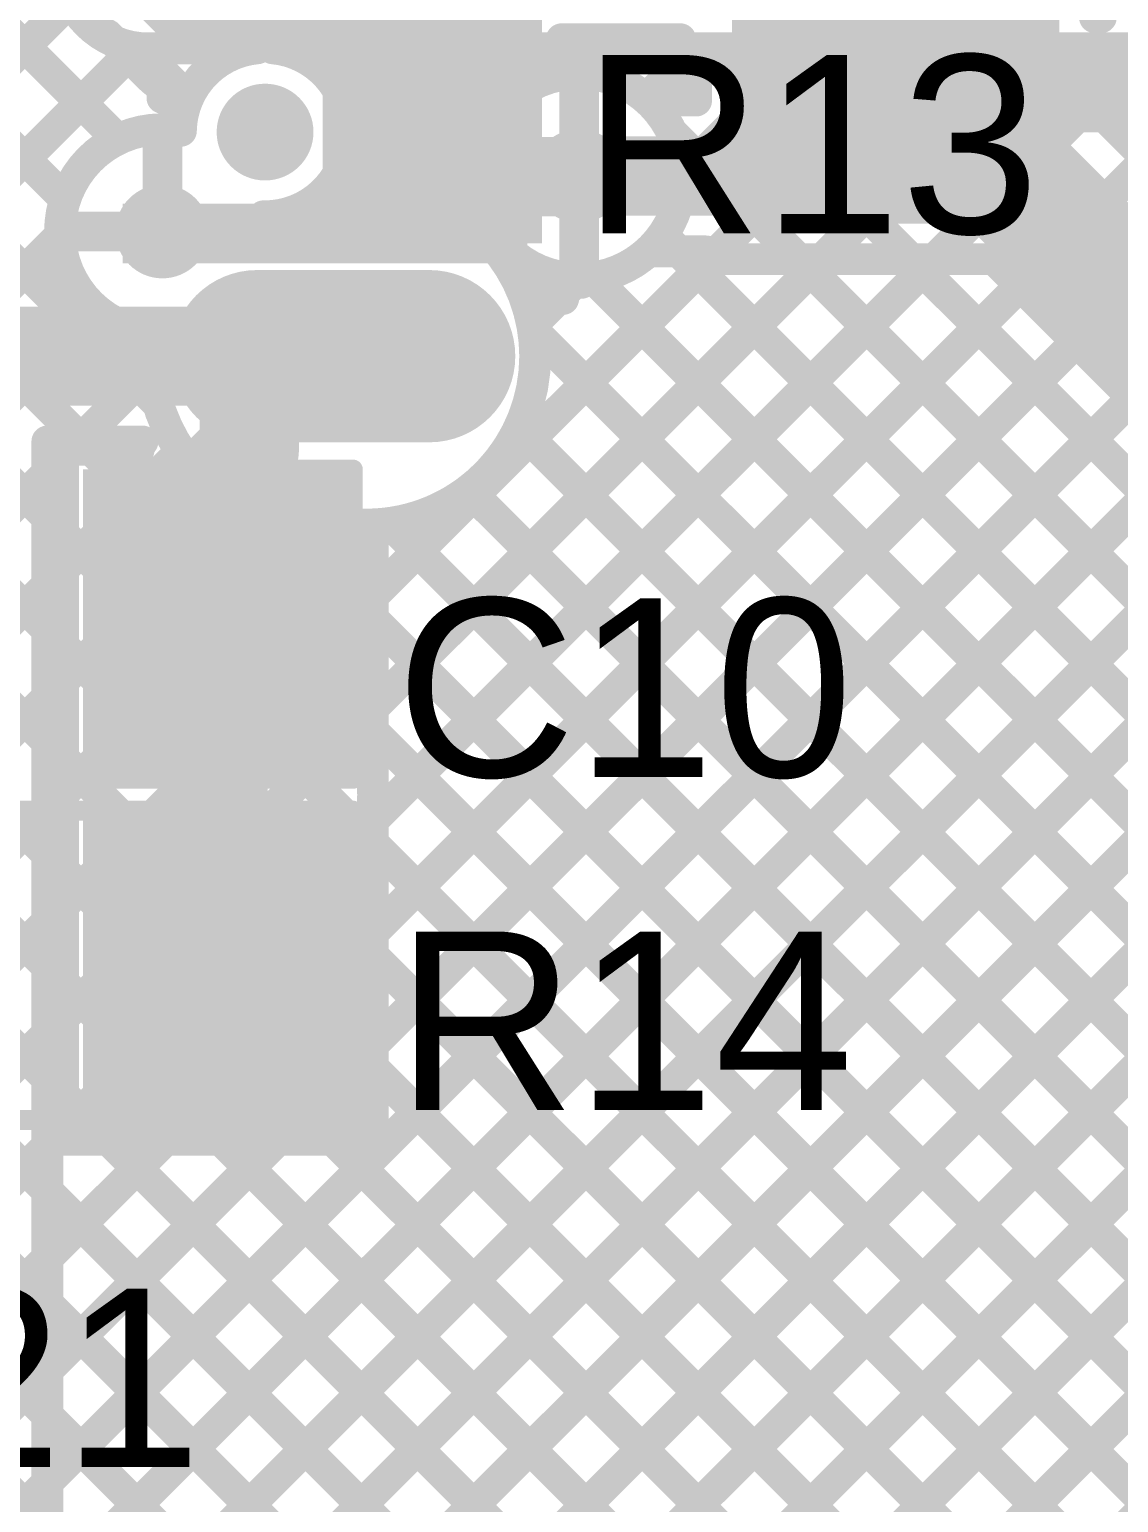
# Model space of a CAD drawing. Header units: millimetres. Extents: x -0.08 to 7.12, y -0.08 to 3.98.
# Drawn here: x 0.0545 to 0.3289, y 1.6025 to 1.9739 of the extents above; entities that cross this region are included whole.
import ezdxf

# ---------------------------------------------------------------- set-up
doc = ezdxf.new("R2010")
doc.units = ezdxf.units.MM
doc.header["$MEASUREMENT"] = 0
for name, color, linetype in [('BottomLayer', 5, 'Continuous'), ('BottomSolder', 6, 'Continuous'), ('MultiLayer', 9, 'Continuous'), ('PadHoleLayer', 156, 'Continuous'), ('TopLayer', 1, 'Continuous'), ('TopOverlay', 2, 'Continuous'), ('TopPaste', 8, 'Continuous'), ('TopSolder', 216, 'Continuous'), ('ViaHoleLayer', 16, 'Continuous')]:
    doc.layers.add(name, color=color, linetype=linetype)
doc.styles.add('Arial', font='', dxfattribs={"height": 0.2})
doc.styles.get('Arial').set_extended_font_data('Arial')

# ---------------------------------------------------------------- blocks, each defined once
blk = doc.blocks.new('R___1206_4')
at = {"layer": 'TopLayer'}
for points in [[(-0.08, 0.035), (-0.02, 0.035), (-0.02, -0.035), (-0.08, -0.035)], [(0.02, 0.035), (0.08, 0.035), (0.08, -0.035), (0.02, -0.035)]]:
    blk.add_hatch(color=1, dxfattribs=at).paths.add_polyline_path(points)
at = {"layer": 'TopPaste'}
for points in [[(-0.08, 0.035), (-0.02, 0.035), (-0.02, -0.035), (-0.08, -0.035)], [(0.02, 0.035), (0.08, 0.035), (0.08, -0.035), (0.02, -0.035)]]:
    blk.add_hatch(color=8, dxfattribs=at).paths.add_polyline_path(points)
at = {"layer": 'TopSolder'}
for points in [[(-0.084, 0.039), (-0.016, 0.039), (-0.016, -0.039), (-0.084, -0.039)], [(0.016, 0.039), (0.084, 0.039), (0.084, -0.039), (0.016, -0.039)]]:
    blk.add_hatch(color=216, dxfattribs=at).paths.add_polyline_path(points)
at = {"layer": 'TopOverlay', "const_width": 0.005}
for points in [[(-0.084, -0.039), (-0.084, 0.039)], [(-0.084, 0.039), (0.084, 0.039)], [(0.084, -0.039), (0.084, 0.039)], [(-0.084, -0.039), (0.084, -0.039)]]:
    blk.add_lwpolyline(points, dxfattribs=at)
at = {"layer": 'TopOverlay', "const_width": 0.0025}
for points in [[(-0.08525, 0.039, 1), (-0.08275, 0.039, 1)], [(-0.08525, 0.039, 1), (-0.08275, 0.039, 1)], [(0.08275, 0.039, 1), (0.08525, 0.039, 1)], [(0.08275, 0.039, 1), (0.08525, 0.039, 1)], [(-0.08525, -0.039, 1), (-0.08275, -0.039, 1)], [(-0.08525, -0.039, 1), (-0.08275, -0.039, 1)], [(0.08275, -0.039, 1), (0.08525, -0.039, 1)], [(0.08275, -0.039, 1), (0.08525, -0.039, 1)]]:
    blk.add_lwpolyline(points, format="xyb", close=True, dxfattribs=at)
blk = doc.blocks.new('TYPE_C_31_M_12__19')
at = {"layer": 'BottomLayer'}
h = blk.add_hatch(color=5, dxfattribs=at)
edge = h.paths.add_edge_path()
edge.add_arc((0.29626, -0.04409), 0.01772, 180, 360)
edge.add_line((0.31398, -0.04409), (0.31398, -0.00079))
edge.add_arc((0.29626, -0.00079), 0.01772, 0, 180)
edge.add_line((0.27854, -0.00079), (0.27854, -0.04409))
at = {"layer": 'BottomSolder'}
h = blk.add_hatch(color=6, dxfattribs=at)
edge = h.paths.add_edge_path()
edge.add_arc((0.29626, -0.04409), 0.02172, 180, 360)
edge.add_line((0.31798, -0.04409), (0.31798, -0.00079))
edge.add_arc((0.29626, -0.00079), 0.02172, 0, 180)
edge.add_line((0.27454, -0.00079), (0.27454, -0.04409))
h = blk.add_hatch(color=6, dxfattribs=at)
edge = h.paths.add_edge_path()
edge.add_arc((0.23976, -0.04213), 0.004, 0, 360)
at = {"layer": 'MultiLayer'}
h = blk.add_hatch(color=9, dxfattribs=at)
edge = h.paths.add_edge_path()
edge.add_arc((0.29626, -0.04409), 0.01772, 180, 360)
edge.add_line((0.31398, -0.04409), (0.31398, -0.00079))
edge.add_arc((0.29626, -0.00079), 0.01772, 0, 180)
edge.add_line((0.27854, -0.00079), (0.27854, -0.04409))
at = {"layer": 'PadHoleLayer'}
h = blk.add_hatch(color=156, dxfattribs=at)
edge = h.paths.add_edge_path()
edge.add_arc((0.29626, -0.04409), 0.01181, 180, 360)
edge.add_line((0.30807, -0.04409), (0.30807, -0.00079))
edge.add_arc((0.29626, -0.00079), 0.01181, 0, 180)
edge.add_line((0.28445, -0.00079), (0.28445, -0.04409))
h = blk.add_hatch(color=156, dxfattribs=at)
edge = h.paths.add_edge_path()
edge.add_arc((0.23976, -0.04213), 0.0122, 0, 360)
at = {"layer": 'TopLayer'}
for points in [[(0.23228, -0.02362), (0.20866, -0.02362), (0.20866, 0.02362), (0.23228, 0.02362)], [(0.24016, 0.02362), (0.26378, 0.02362), (0.26378, -0.02362), (0.24016, -0.02362)]]:
    blk.add_hatch(color=1, dxfattribs=at).paths.add_polyline_path(points)
h = blk.add_hatch(color=1, dxfattribs=at)
edge = h.paths.add_edge_path()
edge.add_arc((0.29626, -0.04409), 0.01772, 180, 360)
edge.add_line((0.31398, -0.04409), (0.31398, -0.00079))
edge.add_arc((0.29626, -0.00079), 0.01772, 0, 180)
edge.add_line((0.27854, -0.00079), (0.27854, -0.04409))
at = {"layer": 'TopPaste'}
for points in [[(0.23228, -0.02362), (0.20866, -0.02362), (0.20866, 0.02362), (0.23228, 0.02362)], [(0.24016, 0.02362), (0.26378, 0.02362), (0.26378, -0.02362), (0.24016, -0.02362)]]:
    blk.add_hatch(color=8, dxfattribs=at).paths.add_polyline_path(points)
at = {"layer": 'TopSolder'}
for points in [[(0.23628, -0.02762), (0.20466, -0.02762), (0.20466, 0.02762), (0.23628, 0.02762)], [(0.23616, 0.02762), (0.26778, 0.02762), (0.26778, -0.02762), (0.23616, -0.02762)]]:
    blk.add_hatch(color=216, dxfattribs=at).paths.add_polyline_path(points)
h = blk.add_hatch(color=216, dxfattribs=at)
edge = h.paths.add_edge_path()
edge.add_arc((0.29626, -0.04409), 0.02172, 180, 360)
edge.add_line((0.31798, -0.04409), (0.31798, -0.00079))
edge.add_arc((0.29626, -0.00079), 0.02172, 0, 180)
edge.add_line((0.27454, -0.00079), (0.27454, -0.04409))
h = blk.add_hatch(color=216, dxfattribs=at)
edge = h.paths.add_edge_path()
edge.add_arc((0.23976, -0.04213), 0.004, 0, 360)
at = {"layer": 'TopOverlay', "const_width": 0.005}
blk.add_lwpolyline([(0.30097, -0.14), (0.30097, -0.076)], dxfattribs=at)
at = {"layer": 'TopOverlay', "const_width": 0.0025}
blk.add_lwpolyline([(0.29972, -0.076, 1), (0.30222, -0.076, 1)], format="xyb", close=True, dxfattribs=at)
blk = doc.blocks.new('C___1206_91')
at = {"layer": 'TopLayer'}
for points in [[(-0.08, 0.035), (-0.02, 0.035), (-0.02, -0.035), (-0.08, -0.035)], [(0.02, 0.035), (0.08, 0.035), (0.08, -0.035), (0.02, -0.035)]]:
    blk.add_hatch(color=1, dxfattribs=at).paths.add_polyline_path(points)
at = {"layer": 'TopPaste'}
for points in [[(-0.08, 0.035), (-0.02, 0.035), (-0.02, -0.035), (-0.08, -0.035)], [(0.02, 0.035), (0.08, 0.035), (0.08, -0.035), (0.02, -0.035)]]:
    blk.add_hatch(color=8, dxfattribs=at).paths.add_polyline_path(points)
at = {"layer": 'TopSolder'}
for points in [[(-0.084, 0.039), (-0.016, 0.039), (-0.016, -0.039), (-0.084, -0.039)], [(0.016, 0.039), (0.084, 0.039), (0.084, -0.039), (0.016, -0.039)]]:
    blk.add_hatch(color=216, dxfattribs=at).paths.add_polyline_path(points)
at = {"layer": 'TopOverlay', "const_width": 0.005}
for points in [[(-0.084, 0.039), (-0.084, -0.039)], [(-0.024, 0.039), (-0.084, 0.039)], [(0.084, 0.039), (0.024, 0.039)], [(0.084, 0.039), (0.084, -0.039)], [(-0.024, -0.039), (-0.084, -0.039)], [(0.084, -0.039), (0.024, -0.039)]]:
    blk.add_lwpolyline(points, dxfattribs=at)
at = {"layer": 'TopOverlay', "const_width": 0.0025}
for points in [[(-0.08525, 0.039, 1), (-0.08275, 0.039, 1)], [(-0.08525, 0.039, 1), (-0.08275, 0.039, 1)], [(-0.02525, 0.039, 1), (-0.02275, 0.039, 1)], [(0.02275, 0.039, 1), (0.02525, 0.039, 1)], [(0.08275, 0.039, 1), (0.08525, 0.039, 1)], [(0.08275, 0.039, 1), (0.08525, 0.039, 1)], [(-0.08525, -0.039, 1), (-0.08275, -0.039, 1)], [(-0.08525, -0.039, 1), (-0.08275, -0.039, 1)], [(-0.02525, -0.039, 1), (-0.02275, -0.039, 1)], [(0.02275, -0.039, 1), (0.02525, -0.039, 1)], [(0.08275, -0.039, 1), (0.08525, -0.039, 1)], [(0.08275, -0.039, 1), (0.08525, -0.039, 1)]]:
    blk.add_lwpolyline(points, format="xyb", close=True, dxfattribs=at)

msp = doc.modelspace()

# ---------------------------------------------------------------- hatches: boundary and pattern name
at = {"layer": 'BottomLayer'}
h = msp.add_hatch(color=5, dxfattribs=at)
edge = h.paths.add_edge_path()
edge.add_arc((0.193, 1.937), 0.01181, 0, 360)
h = msp.add_hatch(color=5, dxfattribs=at)
edge = h.paths.add_edge_path()
edge.add_arc((0.088, 1.923), 0.01181, 0, 360)
at = {"layer": 'TopLayer'}
for points in [[(0.234, 1.925), (0.314, 1.925), (0.314, 2.096), (0.234, 2.096)], [(0.097, 1.96569), (0.179, 1.96569), (0.179, 1.98069), (0.097, 1.98069)], [(0.078, 1.915), (0.18, 1.915), (0.18, 1.93), (0.078, 1.93)]]:
    msp.add_hatch(color=1, dxfattribs=at).paths.add_polyline_path(points)
h = msp.add_hatch(color=1, dxfattribs=at)
edge = h.paths.add_edge_path()
edge.add_arc((0.193, 1.937), 0.01181, 0, 360)
h = msp.add_hatch(color=1, dxfattribs=at)
edge = h.paths.add_edge_path()
edge.add_arc((0.088, 1.923), 0.01181, 0, 360)
at = {"layer": 'ViaHoleLayer'}
h = msp.add_hatch(color=16, dxfattribs=at)
edge = h.paths.add_edge_path()
edge.add_arc((0.193, 1.937), 0.00591, 0, 360)
h = msp.add_hatch(color=16, dxfattribs=at)
edge = h.paths.add_edge_path()
edge.add_arc((0.088, 1.923), 0.00591, 0, 360)

# ---------------------------------------------------------------- linework, layer by layer
at = {"layer": 'BottomLayer'}
for points, const_width in [([(-0.022, 1.58318), (0.52486, 2.13004)], 0.008), ([(-0.022, 1.55489), (0.52486, 2.10175)], 0.008), ([(-0.022, 1.52661), (0.52486, 2.07347)], 0.008), ([(-0.022, 1.49833), (0.53017, 2.05049)], 0.008), ([(-0.022, 2.04495), (0.07673, 1.94622)], 0.008), ([(-0.022, 1.47004), (0.54428, 2.03632)], 0.008), ([(-0.022, 1.44176), (0.55842, 2.02218)], 0.008), ([(-0.022, 1.44176), (0.55842, 2.02218)], 0.008), ([(-0.022, 2.01667), (0.06351, 1.93116)], 0.008), ([(-0.00047, 1.435), (0.57256, 2.00803)], 0.008), ([(0.02781, 1.435), (0.5867, 1.99389)], 0.008), ([(-0.022, 1.98838), (0.08696, 1.87942)], 0.008), ([(0.00093, 1.91724), (0.06498, 1.98129)], 0.008), ([(-0.022, 1.61146), (0.33579, 1.96925)], 0.008), ([(-0.022, 1.66803), (0.27915, 1.96918)], 0.008), ([(-0.022, 1.63975), (0.30743, 1.96918)], 0.008), ([(0.01074, 1.89876), (0.08136, 1.96938)], 0.008), ([(0.08192, 1.96931), (0.09452, 1.95672)], 0.008), ([(0.08432, 1.96918), (0.11195, 1.96918)], 0.008), ([(0.1158, 1.96918), (0.33407, 1.96918)], 0.008), ([(0.13017, 1.96163), (0.13773, 1.96918)], 0.008), ([(0.13086, 1.93403), (0.16601, 1.96918)], 0.008), ([(0.13862, 1.96918), (0.16741, 1.94039)], 0.008), ([(0.16691, 1.96918), (0.17805, 1.95804)], 0.008), ([(0.18729, 1.96217), (0.1943, 1.96918)], 0.008), ([(0.19519, 1.96918), (0.20404, 1.96033)], 0.008), ([(0.2099, 1.9565), (0.22258, 1.96918)], 0.008), ([(0.21881, 1.93713), (0.25086, 1.96918)], 0.008), ([(0.22348, 1.96918), (0.58803, 1.60462)], 0.008), ([(0.25176, 1.96918), (0.58803, 1.63291)], 0.008), ([(0.28004, 1.96918), (0.58803, 1.66119)], 0.008), ([(0.30833, 1.96918), (0.58803, 1.68948)], 0.008), ([(0.0561, 1.435), (0.58803, 1.96694)], 0.008), ([(-0.022, 1.9601), (0.5031, 1.435)], 0.008), ([(0.193, 1.937), (0.193, 1.95881)], 0.01), ([(0.08905, 1.94879), (0.09325, 1.95299)], 0.008), ([(0.21633, 1.94804), (0.58803, 1.57634)], 0.008), ([(0.088, 1.923), (0.088, 1.94481)], 0.01), ([(0.13481, 1.94471), (0.14599, 1.93353)], 0.008), ([(0.15586, 1.93074), (0.16783, 1.94271)], 0.008), ([(0.08438, 1.435), (0.58803, 1.93865)], 0.008), ([(0.17119, 1.937), (0.193, 1.937)], 0.01), ([(0.193, 1.937), (0.21481, 1.937)], 0.01), ([(0.193, 1.91519), (0.193, 1.937)], 0.01), ([(0.12977, 1.93403), (0.13946, 1.93403)], 0.008), ([(0.06619, 1.923), (0.088, 1.923)], 0.01), ([(0.088, 1.923), (0.10981, 1.923)], 0.01), ([(-0.022, 1.83774), (0.06221, 1.92195)], 0.008), ([(0.21404, 1.92205), (0.58803, 1.54806)], 0.008), ([(0.11266, 1.435), (0.58803, 1.91037)], 0.008), ([(0.18118, 1.8995), (0.19287, 1.91119)], 0.008), ([(0.19639, 1.91141), (0.58803, 1.51977)], 0.008), ([(-0.022, 1.80945), (0.07161, 1.90306)], 0.008), ([(0.01066, 1.89915), (0.47481, 1.435)], 0.008), ([(0.18142, 1.89809), (0.58803, 1.49149)], 0.008), ([(-0.022, 1.78117), (0.0853, 1.88847)], 0.008), ([(0.14095, 1.435), (0.58803, 1.88208)], 0.008), ([(0.00716, 1.87437), (0.44653, 1.435)], 0.008), ([(0.17784, 1.87339), (0.58803, 1.4632)], 0.008), ([(-0.022, 1.75288), (0.09265, 1.86753)], 0.008), ([(-0.00672, 1.85997), (0.41824, 1.435)], 0.008), ([(0.16518, 1.85777), (0.58795, 1.435)], 0.008), ([(-0.022, 1.7246), (0.10756, 1.85416)], 0.008), ([(0.16923, 1.435), (0.58803, 1.8538)], 0.008), ([(0.1155, 1.85088), (0.53138, 1.435)], 0.008), ([(0.14518, 1.84949), (0.55967, 1.435)], 0.008), ([(-0.022, 1.69632), (0.13079, 1.8491)], 0.008), ([(-0.022, 1.84696), (0.38996, 1.435)], 0.008), ([(0.12765, 1.8491), (0.13946, 1.8491)], 0.008), ([(-0.022, 1.81868), (0.36168, 1.435)], 0.008), ([(-0.022, 1.79039), (0.33339, 1.435)], 0.008), ([(-0.022, 1.76211), (0.30511, 1.435)], 0.008), ([(-0.022, 1.73382), (0.27682, 1.435)], 0.008), ([(-0.022, 1.70554), (0.24854, 1.435)], 0.008), ([(-0.022, 1.67725), (0.22025, 1.435)], 0.008)]:
    msp.add_lwpolyline(points, dxfattribs=dict(at, const_width=const_width))
at = {"layer": 'BottomLayer', "const_width": 0.008}
for points in [[(0.08432, 1.96918, -1), (0.08432, 2.01218)], [(0.09267, 1.94838, -0.383527), (0.11195, 1.96918)], [(0.09267, 1.94838, -0.383527), (0.11195, 1.96918)], [(0.1158, 1.96918, -0.387885), (0.13508, 1.94806)], [(0.1158, 1.96918, -0.387885), (0.13508, 1.94806)], [(0.08558, 1.8973, -1.045014), (0.09267, 1.94838)], [(0.13508, 1.94806, -0.18277), (0.12977, 1.93403)], [(0.13508, 1.94806, -0.18277), (0.12977, 1.93403)], [(0.12977, 1.93403, -0.219518), (0.11352, 1.92686)], [(0.12977, 1.93403, -0.219518), (0.11352, 1.92686)], [(0.13946, 1.93403, -0.414214), (0.18193, 1.89157)], [(0.11352, 1.92686, -0.037557), (0.11381, 1.923)], [(0.12765, 1.8491, -0.454477), (0.08558, 1.8973)], [(0.18193, 1.89157, -0.414214), (0.13946, 1.8491)]]:
    msp.add_lwpolyline(points, format="xyb", dxfattribs=at)
at = {"layer": 'BottomLayer'}
for points, const_width in [([(0.07936, 1.96938, 1), (0.08336, 1.96938, 1)], 0.004), ([(0.07992, 1.96931, 1), (0.08392, 1.96931, 1)], 0.004), ([(0.08232, 1.96918, 1), (0.08632, 1.96918, 1)], 0.004), ([(0.08232, 1.96918, 1), (0.08632, 1.96918, 1)], 0.004), ([(0.10995, 1.96918, 1), (0.11395, 1.96918, 1)], 0.004), ([(0.10995, 1.96918, 1), (0.11395, 1.96918, 1)], 0.004), ([(0.10995, 1.96918, 1), (0.11395, 1.96918, 1)], 0.004), ([(0.1138, 1.96918, 1), (0.1178, 1.96918, 1)], 0.004), ([(0.1138, 1.96918, 1), (0.1178, 1.96918, 1)], 0.004), ([(0.1138, 1.96918, 1), (0.1178, 1.96918, 1)], 0.004), ([(0.13573, 1.96918, 1), (0.13973, 1.96918, 1)], 0.004), ([(0.13662, 1.96918, 1), (0.14062, 1.96918, 1)], 0.004), ([(0.16401, 1.96918, 1), (0.16801, 1.96918, 1)], 0.004), ([(0.16491, 1.96918, 1), (0.16891, 1.96918, 1)], 0.004), ([(0.1923, 1.96918, 1), (0.1963, 1.96918, 1)], 0.004), ([(0.19319, 1.96918, 1), (0.19719, 1.96918, 1)], 0.004), ([(0.22058, 1.96918, 1), (0.22458, 1.96918, 1)], 0.004), ([(0.22148, 1.96918, 1), (0.22548, 1.96918, 1)], 0.004), ([(0.24886, 1.96918, 1), (0.25286, 1.96918, 1)], 0.004), ([(0.24976, 1.96918, 1), (0.25376, 1.96918, 1)], 0.004), ([(0.27715, 1.96918, 1), (0.28115, 1.96918, 1)], 0.004), ([(0.27804, 1.96918, 1), (0.28204, 1.96918, 1)], 0.004), ([(0.30543, 1.96918, 1), (0.30943, 1.96918, 1)], 0.004), ([(0.30633, 1.96918, 1), (0.31033, 1.96918, 1)], 0.004), ([(0.12817, 1.96163, 1), (0.13217, 1.96163, 1)], 0.004), ([(0.21881, 1.937, 1), (0.16719, 1.937, 1)], 0.008), ([(0.18529, 1.96217, 1), (0.18929, 1.96217, 1)], 0.004), ([(0.17605, 1.95804, 1), (0.18005, 1.95804, 1)], 0.004), ([(0.1905, 1.95881, 1), (0.1955, 1.95881, 1)], 0.005), ([(0.20204, 1.96033, 1), (0.20604, 1.96033, 1)], 0.004), ([(0.09252, 1.95672, 1), (0.09652, 1.95672, 1)], 0.004), ([(0.2079, 1.9565, 1), (0.2119, 1.9565, 1)], 0.004), ([(0.09125, 1.95299, 1), (0.09525, 1.95299, 1)], 0.004), ([(0.07473, 1.94622, 1), (0.07873, 1.94622, 1)], 0.004), ([(0.08705, 1.94879, 1), (0.09105, 1.94879, 1)], 0.004), ([(0.09067, 1.94838, 1), (0.09467, 1.94838, 1)], 0.004), ([(0.09067, 1.94838, 1), (0.09467, 1.94838, 1)], 0.004), ([(0.09067, 1.94838, 1), (0.09467, 1.94838, 1)], 0.004), ([(0.13308, 1.94806, 1), (0.13708, 1.94806, 1)], 0.004), ([(0.13308, 1.94806, 1), (0.13708, 1.94806, 1)], 0.004), ([(0.13308, 1.94806, 1), (0.13708, 1.94806, 1)], 0.004), ([(0.13308, 1.94806, 1), (0.13708, 1.94806, 1)], 0.004), ([(0.21433, 1.94804, 1), (0.21833, 1.94804, 1)], 0.004), ([(0.0855, 1.94481, 1), (0.0905, 1.94481, 1)], 0.005), ([(0.13281, 1.94471, 1), (0.13681, 1.94471, 1)], 0.004), ([(0.16583, 1.94271, 1), (0.16983, 1.94271, 1)], 0.004), ([(0.16541, 1.94039, 1), (0.16941, 1.94039, 1)], 0.004), ([(0.16519, 1.937, 1), (0.16919, 1.937, 1)], 0.004), ([(0.16869, 1.937, 1), (0.17369, 1.937, 1)], 0.005), ([(0.1905, 1.937, 1), (0.1955, 1.937, 1)], 0.005), ([(0.1905, 1.937, 1), (0.1955, 1.937, 1)], 0.005), ([(0.1905, 1.937, 1), (0.1955, 1.937, 1)], 0.005), ([(0.1905, 1.937, 1), (0.1955, 1.937, 1)], 0.005), ([(0.21231, 1.937, 1), (0.21731, 1.937, 1)], 0.005), ([(0.21681, 1.93713, 1), (0.22081, 1.93713, 1)], 0.004), ([(0.21681, 1.937, 1), (0.22081, 1.937, 1)], 0.004), ([(0.06151, 1.93116, 1), (0.06551, 1.93116, 1)], 0.004), ([(0.12777, 1.93403, 1), (0.13177, 1.93403, 1)], 0.004), ([(0.12777, 1.93403, 1), (0.13177, 1.93403, 1)], 0.004), ([(0.12777, 1.93403, 1), (0.13177, 1.93403, 1)], 0.004), ([(0.12777, 1.93403, 1), (0.13177, 1.93403, 1)], 0.004), ([(0.12777, 1.93403, 1), (0.13177, 1.93403, 1)], 0.004), ([(0.12886, 1.93403, 1), (0.13286, 1.93403, 1)], 0.004), ([(0.13746, 1.93403, 1), (0.14146, 1.93403, 1)], 0.004), ([(0.13746, 1.93403, 1), (0.14146, 1.93403, 1)], 0.004), ([(0.14399, 1.93353, 1), (0.14799, 1.93353, 1)], 0.004), ([(0.15386, 1.93074, 1), (0.15786, 1.93074, 1)], 0.004), ([(0.06369, 1.923, 1), (0.06869, 1.923, 1)], 0.005), ([(0.0855, 1.923, 1), (0.0905, 1.923, 1)], 0.005), ([(0.0855, 1.923, 1), (0.0905, 1.923, 1)], 0.005), ([(0.0855, 1.923, 1), (0.0905, 1.923, 1)], 0.005), ([(0.10731, 1.923, 1), (0.11231, 1.923, 1)], 0.005), ([(0.11152, 1.92686, 1), (0.11552, 1.92686, 1)], 0.004), ([(0.11152, 1.92686, 1), (0.11552, 1.92686, 1)], 0.004), ([(0.11152, 1.92686, 1), (0.11552, 1.92686, 1)], 0.004), ([(0.06021, 1.92195, 1), (0.06421, 1.92195, 1)], 0.004), ([(0.11181, 1.923, 1), (0.11581, 1.923, 1)], 0.004), ([(0.21204, 1.92205, 1), (0.21604, 1.92205, 1)], 0.004), ([(0.1905, 1.91519, 1), (0.1955, 1.91519, 1)], 0.005), ([(0.19087, 1.91119, 1), (0.19487, 1.91119, 1)], 0.004), ([(0.19439, 1.91141, 1), (0.19839, 1.91141, 1)], 0.004), ([(0.06961, 1.90306, 1), (0.07361, 1.90306, 1)], 0.004), ([(0.17918, 1.8995, 1), (0.18318, 1.8995, 1)], 0.004), ([(0.17942, 1.89809, 1), (0.18342, 1.89809, 1)], 0.004), ([(0.08358, 1.8973, 1), (0.08758, 1.8973, 1)], 0.004), ([(0.08358, 1.8973, 1), (0.08758, 1.8973, 1)], 0.004), ([(0.17993, 1.89157, 1), (0.18393, 1.89157, 1)], 0.004), ([(0.17993, 1.89157, 1), (0.18393, 1.89157, 1)], 0.004), ([(0.0833, 1.88847, 1), (0.0873, 1.88847, 1)], 0.004), ([(0.08496, 1.87942, 1), (0.08896, 1.87942, 1)], 0.004), ([(0.17584, 1.87339, 1), (0.17984, 1.87339, 1)], 0.004), ([(0.09065, 1.86753, 1), (0.09465, 1.86753, 1)], 0.004), ([(0.16318, 1.85777, 1), (0.16718, 1.85777, 1)], 0.004), ([(0.10556, 1.85416, 1), (0.10956, 1.85416, 1)], 0.004), ([(0.1135, 1.85088, 1), (0.1175, 1.85088, 1)], 0.004), ([(0.14318, 1.84949, 1), (0.14718, 1.84949, 1)], 0.004), ([(0.12565, 1.8491, 1), (0.12965, 1.8491, 1)], 0.004), ([(0.12565, 1.8491, 1), (0.12965, 1.8491, 1)], 0.004), ([(0.12879, 1.8491, 1), (0.13279, 1.8491, 1)], 0.004), ([(0.13746, 1.8491, 1), (0.14146, 1.8491, 1)], 0.004), ([(0.13746, 1.8491, 1), (0.14146, 1.8491, 1)], 0.004)]:
    msp.add_lwpolyline(points, format="xyb", close=True, dxfattribs=dict(at, const_width=const_width))
at = {"layer": 'TopLayer'}
for points, const_width in [([(-0.00951, 2.03246), (0.07673, 1.94622)], 0.008), ([(0.323, 1.977), (0.323, 2.02544)], 0.008), ([(-0.00951, 2.00417), (0.06351, 1.93116)], 0.008), ([(0.2415, 1.94757), (0.2415, 1.993)], 0.02), ([(0.272, 1.993), (0.307, 1.958)], 0.02), ([(0.08432, 1.99068), (0.09864, 1.97636)], 0.022), ([(0.22238, 1.573), (0.63388, 1.9845)], 0.008), ([(0.3245, 1.977), (0.3245, 1.9845)], 0.008), ([(0.00093, 1.91724), (0.0652, 1.98151)], 0.008), ([(-0.00951, 1.97589), (0.05332, 1.91307)], 0.008), ([(0.07425, 1.97247), (0.0845, 1.96222)], 0.008), ([(0.25066, 1.573), (0.64976, 1.9721)], 0.008), ([(0.18862, 1.96244), (0.18862, 1.9715)], 0.008), ([(0.18862, 1.9715), (0.2185, 1.9715)], 0.008), ([(0.18862, 1.96351), (0.19662, 1.9715)], 0.008), ([(0.19287, 1.9715), (0.20404, 1.96033)], 0.008), ([(0.2185, 1.9665), (0.2185, 1.9715)], 0.008), ([(0.02505, 1.91307), (0.07935, 1.96737)], 0.008), ([(0.2099, 1.9565), (0.2199, 1.9665)], 0.008), ([(0.2185, 1.9665), (0.2225, 1.9665)], 0.008), ([(0.2225, 1.956), (0.2225, 1.9665)], 0.008), ([(0.307, 1.958), (0.3475, 1.958)], 0.02), ([(0.193, 1.937), (0.193, 1.95881)], 0.01), ([(0.293, 1.946), (0.293, 1.951)], 0.025), ([(0.088, 1.95669), (0.0945, 1.95669)], 0.008), ([(0.21047, 1.956), (0.2225, 1.956)], 0.008), ([(0.293, 1.946), (0.3015, 1.9375)], 0.025), ([(0.08905, 1.94879), (0.09325, 1.95299)], 0.008), ([(0.3015, 1.9375), (0.3065, 1.9375)], 0.025), ([(0.3065, 1.9375), (0.35, 1.894)], 0.025), ([(0.088, 1.923), (0.088, 1.94481)], 0.01), ([(0.154, 1.93683), (0.193, 1.93683)], 0.02), ([(0.193, 1.937), (0.257, 1.937)], 0.02), ([(0.257, 1.937), (0.259, 1.939)], 0.02), ([(0.27895, 1.573), (0.64976, 1.94381)], 0.008), ([(0.14419, 1.93586), (0.156, 1.93586)], 0.012), ([(0.193, 1.91519), (0.193, 1.937)], 0.01), ([(0.30723, 1.573), (0.66748, 1.93325)], 0.008), ([(0.06619, 1.923), (0.088, 1.923)], 0.01), ([(0.05333, 1.91307), (0.06221, 1.92195)], 0.008), ([(0.21047, 1.918), (0.225, 1.918)], 0.008), ([(0.21809, 1.918), (0.56309, 1.573)], 0.008), ([(0.00447, 1.91307), (0.06418, 1.91307)], 0.008), ([(0.141, 1.77446), (0.28254, 1.916)], 0.008), ([(0.141, 1.80275), (0.25425, 1.916)], 0.008), ([(0.141, 1.83103), (0.22597, 1.916)], 0.008), ([(0.225, 1.916), (0.29759, 1.916)], 0.008), ([(0.24837, 1.916), (0.59137, 1.573)], 0.008), ([(0.27666, 1.916), (0.61966, 1.573)], 0.008), ([(0.29759, 1.916), (0.3348, 1.8788)], 0.008), ([(0.141, 1.74618), (0.30421, 1.90939)], 0.008), ([(0.189, 1.906), (0.189, 1.91005)], 0.008), ([(0.189, 1.91005), (0.19362, 1.91005)], 0.008), ([(0.189, 1.90732), (0.19173, 1.91005)], 0.008), ([(0.19639, 1.91141), (0.5348, 1.573)], 0.008), ([(0.1794, 1.906), (0.189, 1.906)], 0.008), ([(0.18118, 1.8995), (0.18768, 1.906)], 0.008), ([(-0.03101, 1.89157), (0.11473, 1.89157)], 0.025), ([(0.10991, 1.88675), (0.11473, 1.89157)], 0.025), ([(0.11473, 1.89157), (0.13356, 1.89157)], 0.025), ([(0.18142, 1.89809), (0.50652, 1.573)], 0.008), ([(0.10991, 1.86792), (0.10991, 1.88675)], 0.025), ([(0.141, 1.71789), (0.31835, 1.89524)], 0.008), ([(0.059, 1.60761), (0.33249, 1.8811)], 0.008), ([(0.102, 1.86001), (0.10991, 1.86792)], 0.025), ([(0.059, 1.57933), (0.35217, 1.8725)], 0.008), ([(0.08096, 1.573), (0.38046, 1.8725)], 0.008), ([(0.10924, 1.573), (0.40874, 1.8725)], 0.008), ([(0.10924, 1.573), (0.40874, 1.8725)], 0.008), ([(0.13753, 1.573), (0.43703, 1.8725)], 0.008), ([(0.16581, 1.573), (0.46531, 1.8725)], 0.008), ([(0.17784, 1.87339), (0.47823, 1.573)], 0.008), ([(0.1941, 1.573), (0.4936, 1.8725)], 0.008), ([(0.059, 1.87007), (0.083, 1.87007)], 0.008), ([(0.059, 1.5355), (0.059, 1.87007)], 0.008), ([(0.063, 1.868), (0.08204, 1.868)], 0.008), ([(0.063, 1.782), (0.063, 1.868)], 0.008), ([(0.102, 1.824), (0.102, 1.86001)], 0.025), ([(0.059, 1.86217), (0.063, 1.86617)], 0.008), ([(0.16518, 1.85777), (0.44995, 1.573)], 0.008), ([(0.059, 1.85081), (0.063, 1.84681)], 0.008), ([(0.14518, 1.84949), (0.42167, 1.573)], 0.008), ([(0.141, 1.782), (0.141, 1.84913)], 0.008), ([(0.059, 1.83388), (0.063, 1.83788)], 0.008), ([(0.102, 1.738), (0.102, 1.824)], 0.025), ([(0.141, 1.82538), (0.39338, 1.573)], 0.008), ([(0.059, 1.82253), (0.063, 1.81853)], 0.008), ([(0.059, 1.8056), (0.063, 1.8096)], 0.008), ([(0.059, 1.79424), (0.063, 1.79024)], 0.008), ([(0.141, 1.7971), (0.3651, 1.573)], 0.008), ([(0.059, 1.77732), (0.063, 1.78132)], 0.008), ([(0.063, 1.694), (0.063, 1.78)], 0.008), ([(0.141, 1.694), (0.141, 1.78)], 0.008), ([(0.141, 1.76881), (0.33681, 1.573)], 0.008), ([(0.059, 1.76596), (0.063, 1.76196)], 0.008), ([(0.059, 1.74903), (0.063, 1.75303)], 0.008), ([(0.141, 1.74053), (0.30853, 1.573)], 0.008), ([(0.059, 1.73768), (0.063, 1.73368)], 0.008), ([(0.059, 1.72075), (0.063, 1.72475)], 0.008), ([(0.141, 1.71224), (0.28024, 1.573)], 0.008), ([(0.059, 1.70939), (0.063, 1.70539)], 0.008), ([(0.059, 1.69246), (0.063, 1.69646)], 0.008), ([(0.059, 1.66418), (0.08882, 1.694)], 0.008), ([(0.059, 1.63589), (0.11711, 1.694)], 0.008), ([(0.063, 1.694), (0.141, 1.694)], 0.008), ([(0.07439, 1.694), (0.19539, 1.573)], 0.008), ([(0.10268, 1.694), (0.22368, 1.573)], 0.008), ([(0.13096, 1.694), (0.25196, 1.573)], 0.008), ([(0.059, 1.68111), (0.16711, 1.573)], 0.008), ([(0.059, 1.65282), (0.13882, 1.573)], 0.008), ([(0.059, 1.62454), (0.11054, 1.573)], 0.008)]:
    msp.add_lwpolyline(points, dxfattribs=dict(at, const_width=const_width))
for points, const_width in [([(0.09314, 1.97636, 1), (0.10414, 1.97636, 1)], 0.011), ([(0.321, 1.977, 1), (0.325, 1.977, 1)], 0.004), ([(0.3225, 1.977, 1), (0.3265, 1.977, 1)], 0.004), ([(0.07225, 1.97247, 1), (0.07625, 1.97247, 1)], 0.004), ([(0.07225, 1.97247, 1), (0.07625, 1.97247, 1)], 0.004), ([(0.18662, 1.9715, 1), (0.19062, 1.9715, 1)], 0.004), ([(0.18662, 1.9715, 1), (0.19062, 1.9715, 1)], 0.004), ([(0.19087, 1.9715, 1), (0.19487, 1.9715, 1)], 0.004), ([(0.19462, 1.9715, 1), (0.19862, 1.9715, 1)], 0.004), ([(0.2165, 1.9715, 1), (0.2205, 1.9715, 1)], 0.004), ([(0.2165, 1.9715, 1), (0.2205, 1.9715, 1)], 0.004), ([(0.07735, 1.96737, 1), (0.08135, 1.96737, 1)], 0.004), ([(0.2165, 1.9665, 1), (0.2205, 1.9665, 1)], 0.004), ([(0.2165, 1.9665, 1), (0.2205, 1.9665, 1)], 0.004), ([(0.2179, 1.9665, 1), (0.2219, 1.9665, 1)], 0.004), ([(0.2205, 1.9665, 1), (0.2245, 1.9665, 1)], 0.004), ([(0.2205, 1.9665, 1), (0.2245, 1.9665, 1)], 0.004), ([(0.0825, 1.96222, 1), (0.0865, 1.96222, 1)], 0.004), ([(0.0825, 1.96222, 1), (0.0865, 1.96222, 1)], 0.004), ([(0.18662, 1.96351, 1), (0.19062, 1.96351, 1)], 0.004), ([(0.18662, 1.96244, 1), (0.19062, 1.96244, 1)], 0.004), ([(0.18662, 1.96244, 1), (0.19062, 1.96244, 1)], 0.004), ([(0.302, 1.958, 1), (0.312, 1.958, 1)], 0.01), ([(0.302, 1.958, 1), (0.312, 1.958, 1)], 0.01), ([(0.086, 1.95943, 1), (0.09, 1.95943, 1)], 0.004), ([(0.086, 1.95943, 1), (0.09, 1.95943, 1)], 0.004), ([(0.1905, 1.95881, 1), (0.1955, 1.95881, 1)], 0.005), ([(0.20204, 1.96033, 1), (0.20604, 1.96033, 1)], 0.004), ([(0.28675, 1.951, 1), (0.29925, 1.951, 1)], 0.0125), ([(0.086, 1.95669, 1), (0.09, 1.95669, 1)], 0.004), ([(0.0925, 1.95669, 1), (0.0965, 1.95669, 1)], 0.004), ([(0.0925, 1.95669, 1), (0.0965, 1.95669, 1)], 0.004), ([(0.0925, 1.95669, 1), (0.0965, 1.95669, 1)], 0.004), ([(0.09255, 1.95678, 1), (0.09655, 1.95678, 1)], 0.004), ([(0.2079, 1.9565, 1), (0.2119, 1.9565, 1)], 0.004), ([(0.20847, 1.956, 1), (0.21247, 1.956, 1)], 0.004), ([(0.20847, 1.956, 1), (0.21247, 1.956, 1)], 0.004), ([(0.2205, 1.956, 1), (0.2245, 1.956, 1)], 0.004), ([(0.2205, 1.956, 1), (0.2245, 1.956, 1)], 0.004), ([(0.2365, 1.94757, 1), (0.2465, 1.94757, 1)], 0.01), ([(0.28675, 1.946, 1), (0.29925, 1.946, 1)], 0.0125), ([(0.28675, 1.946, 1), (0.29925, 1.946, 1)], 0.0125), ([(0.09125, 1.95299, 1), (0.09525, 1.95299, 1)], 0.004), ([(0.07473, 1.94622, 1), (0.07873, 1.94622, 1)], 0.004), ([(0.08705, 1.94879, 1), (0.09105, 1.94879, 1)], 0.004), ([(0.09067, 1.94838, 1), (0.09467, 1.94838, 1)], 0.004), ([(0.09067, 1.94838, 1), (0.09467, 1.94838, 1)], 0.004), ([(0.09067, 1.94838, 1), (0.09467, 1.94838, 1)], 0.004), ([(0.29525, 1.9375, 1), (0.30775, 1.9375, 1)], 0.0125), ([(0.29525, 1.9375, 1), (0.30775, 1.9375, 1)], 0.0125), ([(0.30025, 1.9375, 1), (0.31275, 1.9375, 1)], 0.0125), ([(0.30025, 1.9375, 1), (0.31275, 1.9375, 1)], 0.0125), ([(0.0855, 1.94481, 1), (0.0905, 1.94481, 1)], 0.005), ([(0.149, 1.93683, 1), (0.159, 1.93683, 1)], 0.01), ([(0.188, 1.937, 1), (0.198, 1.937, 1)], 0.01), ([(0.188, 1.93683, 1), (0.198, 1.93683, 1)], 0.01), ([(0.252, 1.937, 1), (0.262, 1.937, 1)], 0.01), ([(0.252, 1.937, 1), (0.262, 1.937, 1)], 0.01), ([(0.254, 1.939, 1), (0.264, 1.939, 1)], 0.01), ([(0.14119, 1.93586, 1), (0.14719, 1.93586, 1)], 0.006), ([(0.153, 1.93586, 1), (0.159, 1.93586, 1)], 0.006), ([(0.1905, 1.937, 1), (0.1955, 1.937, 1)], 0.005), ([(0.1905, 1.937, 1), (0.1955, 1.937, 1)], 0.005), ([(0.06151, 1.93116, 1), (0.06551, 1.93116, 1)], 0.004), ([(0.06369, 1.923, 1), (0.06869, 1.923, 1)], 0.005), ([(0.0855, 1.923, 1), (0.0905, 1.923, 1)], 0.005), ([(0.0855, 1.923, 1), (0.0905, 1.923, 1)], 0.005), ([(0.06021, 1.92195, 1), (0.06421, 1.92195, 1)], 0.004), ([(0.1905, 1.91519, 1), (0.1955, 1.91519, 1)], 0.005), ([(0.20847, 1.918, 1), (0.21247, 1.918, 1)], 0.004), ([(0.20847, 1.918, 1), (0.21247, 1.918, 1)], 0.004), ([(0.21609, 1.918, 1), (0.22009, 1.918, 1)], 0.004), ([(0.223, 1.918, 1), (0.227, 1.918, 1)], 0.004), ([(0.05131, 1.91307, 1), (0.05532, 1.91307, 1)], 0.004), ([(0.05133, 1.91307, 1), (0.05533, 1.91307, 1)], 0.004), ([(0.06218, 1.91307, 1), (0.06618, 1.91307, 1)], 0.004), ([(0.06218, 1.91307, 1), (0.06618, 1.91307, 1)], 0.004), ([(0.223, 1.916, 1), (0.227, 1.916, 1)], 0.004), ([(0.22397, 1.916, 1), (0.22797, 1.916, 1)], 0.004), ([(0.24637, 1.916, 1), (0.25037, 1.916, 1)], 0.004), ([(0.25225, 1.916, 1), (0.25625, 1.916, 1)], 0.004), ([(0.27466, 1.916, 1), (0.27866, 1.916, 1)], 0.004), ([(0.28054, 1.916, 1), (0.28454, 1.916, 1)], 0.004), ([(0.29559, 1.916, 1), (0.29959, 1.916, 1)], 0.004), ([(0.29559, 1.916, 1), (0.29959, 1.916, 1)], 0.004), ([(0.187, 1.9115, 1), (0.191, 1.9115, 1)], 0.004), ([(0.187, 1.91005, 1), (0.191, 1.91005, 1)], 0.004), ([(0.187, 1.91005, 1), (0.191, 1.91005, 1)], 0.004), ([(0.18973, 1.91005, 1), (0.19373, 1.91005, 1)], 0.004), ([(0.19162, 1.9112, 1), (0.19562, 1.9112, 1)], 0.004), ([(0.19162, 1.9112, 1), (0.19562, 1.9112, 1)], 0.004), ([(0.19162, 1.91005, 1), (0.19562, 1.91005, 1)], 0.004), ([(0.19439, 1.91141, 1), (0.19839, 1.91141, 1)], 0.004), ([(0.30221, 1.90939, 1), (0.30621, 1.90939, 1)], 0.004), ([(0.1774, 1.906, 1), (0.1814, 1.906, 1)], 0.004), ([(0.1774, 1.906, 1), (0.1814, 1.906, 1)], 0.004), ([(0.18568, 1.906, 1), (0.18968, 1.906, 1)], 0.004), ([(0.187, 1.90732, 1), (0.191, 1.90732, 1)], 0.004), ([(0.187, 1.906, 1), (0.191, 1.906, 1)], 0.004), ([(0.187, 1.906, 1), (0.191, 1.906, 1)], 0.004), ([(0.10848, 1.89157, 1), (0.12098, 1.89157, 1)], 0.0125), ([(0.10848, 1.89157, 1), (0.12098, 1.89157, 1)], 0.0125), ([(0.10848, 1.89157, 1), (0.12098, 1.89157, 1)], 0.0125), ([(0.12731, 1.89157, 1), (0.13981, 1.89157, 1)], 0.0125), ([(0.17918, 1.8995, 1), (0.18318, 1.8995, 1)], 0.004), ([(0.17942, 1.89809, 1), (0.18342, 1.89809, 1)], 0.004), ([(0.10366, 1.88675, 1), (0.11616, 1.88675, 1)], 0.0125), ([(0.10366, 1.88675, 1), (0.11616, 1.88675, 1)], 0.0125), ([(0.31635, 1.89524, 1), (0.32035, 1.89524, 1)], 0.004), ([(0.17993, 1.89157, 1), (0.18393, 1.89157, 1)], 0.004), ([(0.17993, 1.89157, 1), (0.18393, 1.89157, 1)], 0.004), ([(0.33049, 1.8811, 1), (0.33449, 1.8811, 1)], 0.004), ([(0.10366, 1.86792, 1), (0.11616, 1.86792, 1)], 0.0125), ([(0.10366, 1.86792, 1), (0.11616, 1.86792, 1)], 0.0125), ([(0.17584, 1.87339, 1), (0.17984, 1.87339, 1)], 0.004), ([(0.057, 1.87007, 1), (0.061, 1.87007, 1)], 0.004), ([(0.057, 1.87007, 1), (0.061, 1.87007, 1)], 0.004), ([(0.061, 1.868, 1), (0.065, 1.868, 1)], 0.004), ([(0.061, 1.868, 1), (0.065, 1.868, 1)], 0.004), ([(0.08004, 1.868, 1), (0.08404, 1.868, 1)], 0.004), ([(0.081, 1.87007, 1), (0.085, 1.87007, 1)], 0.004), ([(0.09575, 1.86001, 1), (0.10825, 1.86001, 1)], 0.0125), ([(0.09575, 1.86001, 1), (0.10825, 1.86001, 1)], 0.0125), ([(0.061, 1.86617, 1), (0.065, 1.86617, 1)], 0.004), ([(0.057, 1.86217, 1), (0.061, 1.86217, 1)], 0.004), ([(0.16318, 1.85777, 1), (0.16718, 1.85777, 1)], 0.004), ([(0.057, 1.85081, 1), (0.061, 1.85081, 1)], 0.004), ([(0.14318, 1.84949, 1), (0.14718, 1.84949, 1)], 0.004), ([(0.061, 1.84681, 1), (0.065, 1.84681, 1)], 0.004), ([(0.139, 1.84913, 1), (0.143, 1.84913, 1)], 0.004), ([(0.139, 1.84913, 1), (0.143, 1.84913, 1)], 0.004), ([(0.061, 1.83788, 1), (0.065, 1.83788, 1)], 0.004), ([(0.057, 1.83388, 1), (0.061, 1.83388, 1)], 0.004), ([(0.09575, 1.824, 1), (0.10825, 1.824, 1)], 0.0125), ([(0.09575, 1.824, 1), (0.10825, 1.824, 1)], 0.0125), ([(0.139, 1.83103, 1), (0.143, 1.83103, 1)], 0.004), ([(0.139, 1.82538, 1), (0.143, 1.82538, 1)], 0.004), ([(0.057, 1.82253, 1), (0.061, 1.82253, 1)], 0.004), ([(0.061, 1.81853, 1), (0.065, 1.81853, 1)], 0.004), ([(0.061, 1.8096, 1), (0.065, 1.8096, 1)], 0.004), ([(0.057, 1.8056, 1), (0.061, 1.8056, 1)], 0.004), ([(0.139, 1.80275, 1), (0.143, 1.80275, 1)], 0.004), ([(0.057, 1.79424, 1), (0.061, 1.79424, 1)], 0.004), ([(0.139, 1.7971, 1), (0.143, 1.7971, 1)], 0.004), ([(0.061, 1.79024, 1), (0.065, 1.79024, 1)], 0.004), ([(0.061, 1.782, 1), (0.065, 1.782, 1)], 0.004), ([(0.061, 1.78132, 1), (0.065, 1.78132, 1)], 0.004), ([(0.061, 1.78, 1), (0.065, 1.78, 1)], 0.004), ([(0.139, 1.782, 1), (0.143, 1.782, 1)], 0.004), ([(0.139, 1.78, 1), (0.143, 1.78, 1)], 0.004), ([(0.057, 1.77732, 1), (0.061, 1.77732, 1)], 0.004), ([(0.139, 1.77446, 1), (0.143, 1.77446, 1)], 0.004), ([(0.139, 1.76881, 1), (0.143, 1.76881, 1)], 0.004), ([(0.057, 1.76596, 1), (0.061, 1.76596, 1)], 0.004), ([(0.061, 1.76196, 1), (0.065, 1.76196, 1)], 0.004), ([(0.061, 1.75303, 1), (0.065, 1.75303, 1)], 0.004), ([(0.057, 1.74903, 1), (0.061, 1.74903, 1)], 0.004), ([(0.09575, 1.738, 1), (0.10825, 1.738, 1)], 0.0125), ([(0.139, 1.74618, 1), (0.143, 1.74618, 1)], 0.004), ([(0.139, 1.74053, 1), (0.143, 1.74053, 1)], 0.004), ([(0.057, 1.73768, 1), (0.061, 1.73768, 1)], 0.004), ([(0.061, 1.73368, 1), (0.065, 1.73368, 1)], 0.004), ([(0.061, 1.72475, 1), (0.065, 1.72475, 1)], 0.004), ([(0.057, 1.72075, 1), (0.061, 1.72075, 1)], 0.004), ([(0.139, 1.71789, 1), (0.143, 1.71789, 1)], 0.004), ([(0.139, 1.71224, 1), (0.143, 1.71224, 1)], 0.004), ([(0.057, 1.70939, 1), (0.061, 1.70939, 1)], 0.004), ([(0.061, 1.70539, 1), (0.065, 1.70539, 1)], 0.004), ([(0.061, 1.69646, 1), (0.065, 1.69646, 1)], 0.004), ([(0.061, 1.694, 1), (0.065, 1.694, 1)], 0.004), ([(0.061, 1.694, 1), (0.065, 1.694, 1)], 0.004), ([(0.07239, 1.694, 1), (0.07639, 1.694, 1)], 0.004), ([(0.08682, 1.694, 1), (0.09082, 1.694, 1)], 0.004), ([(0.10068, 1.694, 1), (0.10468, 1.694, 1)], 0.004), ([(0.11511, 1.694, 1), (0.11911, 1.694, 1)], 0.004), ([(0.12896, 1.694, 1), (0.13296, 1.694, 1)], 0.004), ([(0.139, 1.694, 1), (0.143, 1.694, 1)], 0.004), ([(0.139, 1.694, 1), (0.143, 1.694, 1)], 0.004), ([(0.057, 1.69246, 1), (0.061, 1.69246, 1)], 0.004), ([(0.057, 1.68111, 1), (0.061, 1.68111, 1)], 0.004), ([(0.057, 1.66418, 1), (0.061, 1.66418, 1)], 0.004), ([(0.057, 1.65282, 1), (0.061, 1.65282, 1)], 0.004), ([(0.057, 1.63589, 1), (0.061, 1.63589, 1)], 0.004), ([(0.057, 1.62454, 1), (0.061, 1.62454, 1)], 0.004), ([(0.057, 1.60761, 1), (0.061, 1.60761, 1)], 0.004)]:
    msp.add_lwpolyline(points, format="xyb", close=True, dxfattribs=dict(at, const_width=const_width))
at = {"layer": 'TopLayer', "const_width": 0.008}
for points in [[(0.07425, 1.97247, -0.140973), (0.06611, 1.98061)], [(0.088, 1.95943, -0.056185), (0.0845, 1.96222)], [(0.18862, 1.96244, -0.232539), (0.21047, 1.956)], [(0.09455, 1.95678, -0.08893), (0.088, 1.95943)], [(0.09267, 1.94838, -0.101236), (0.0945, 1.95669)], [(0.09267, 1.94838, -0.101236), (0.0945, 1.95669)], [(0.06418, 1.91307, -0.5953), (0.09267, 1.94838)], [(0.21047, 1.918, -0.181807), (0.19362, 1.9112)], [(0.19362, 1.9112, -0.044956), (0.189, 1.9115)], [(0.1794, 1.906, -0.086916), (0.18193, 1.89157)], [(0.18193, 1.89157, -0.40366), (0.141, 1.84913)]]:
    msp.add_lwpolyline(points, format="xyb", dxfattribs=at)

# ---------------------------------------------------------------- block references
for name, p, rotation in [('TYPE_C_31_M_12__19', (0.156, 2.18783), 270), ('C___1206_91', (0.052, 1.824), 180)]:
    msp.add_blockref(name, p, dxfattribs=dict(rotation=rotation))
msp.add_blockref('R___1206_4', (0.052, 1.738))

# ---------------------------------------------------------------- texts
at = {"layer": 'TopOverlay', "style": 'Arial'}
for s, p in [('R13', (0.19377, 1.92251)), ('C10', (0.14677, 1.78551)), ('R14', (0.14677, 1.70151)), ('C21', (-0.01748, 1.61151))]:
    msp.add_text(s, height=0.045, dxfattribs=at).set_placement(p)

doc.saveas('drawing.dxf')
